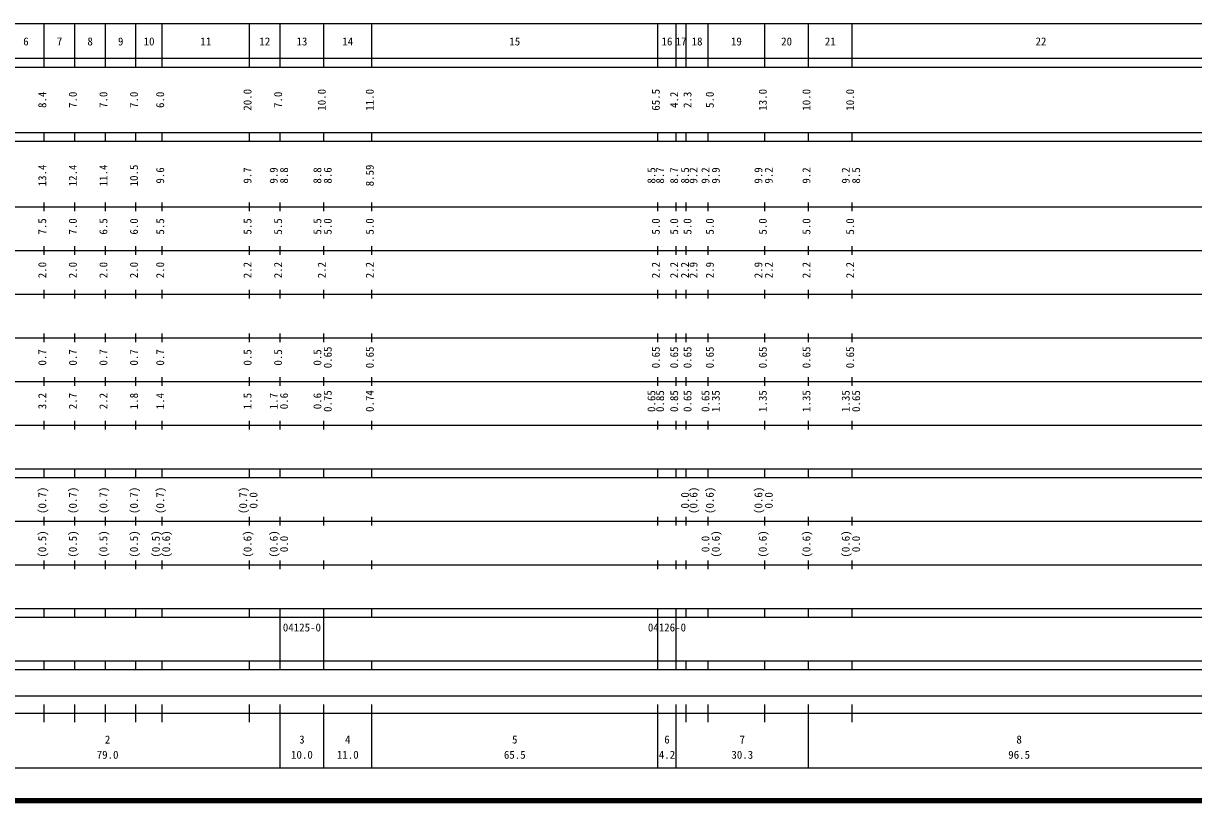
# Model space of a CAD drawing. Units: millimetres on the paper, enlarged 1000 times. Extents: x 40000 to 680000, y 20000 to 380000.
# Drawn here: x 188219 to 456204, y 20000 to 198000 of the extents above; entities that cross this region are included whole.
import ezdxf
from ezdxf.enums import TextEntityAlignment as Align

# ---------------------------------------------------------------- set-up
doc = ezdxf.new("R2010")
doc.units = ezdxf.units.MM
doc.header["$LTSCALE"] = 1000
doc.layers.add('M-TTL', color=2, linetype='Continuous', lineweight=140)
doc.layers.add('M-TTL-BAND', color=7, linetype='Continuous', lineweight=25)
doc.styles.add('ＭＳ ゴシック', font='')
doc.styles.get('ＭＳ ゴシック').set_extended_font_data('MS Gothic')

msp = doc.modelspace()

# ---------------------------------------------------------------- linework, layer by layer
at = {"layer": 'M-TTL'}
msp.add_line((40000, 20000), (680000, 20000), dxfattribs=at)
at = {"layer": 'M-TTL-BAND'}
for p, q in [((68000, 198000), (579000, 198000)), ((193000, 188000), (193000, 198000)), ((200000, 188000), (200000, 198000)), ((207000, 188000), (207000, 198000)), ((214000, 188000), (214000, 198000)), ((220000, 188000), (220000, 198000)), ((240000, 188000), (240000, 198000)), ((247000, 188000), (247000, 198000)), ((257000, 188000), (257000, 198000)), ((268000, 188000), (268000, 198000)), ((333500, 188000), (333500, 198000)), ((337700, 188000), (337700, 198000)), ((340000, 188000), (340000, 198000)), ((345000, 188000), (345000, 198000)), ((358000, 188000), (358000, 198000)), ((368000, 188000), (368000, 198000)), ((378000, 188000), (378000, 198000)), ((40000, 190000), (579000, 190000)), ((40000, 188000), (579000, 188000)), ((40000, 173000), (579000, 173000)), ((193000, 171000), (193000, 173000)), ((200000, 171000), (200000, 173000)), ((207000, 171000), (207000, 173000)), ((214000, 171000), (214000, 173000)), ((220000, 171000), (220000, 173000)), ((240000, 171000), (240000, 173000)), ((247000, 171000), (247000, 173000)), ((257000, 171000), (257000, 173000)), ((268000, 171000), (268000, 173000)), ((333500, 171000), (333500, 173000)), ((337700, 171000), (337700, 173000)), ((340000, 171000), (340000, 173000)), ((345000, 171000), (345000, 173000)), ((358000, 171000), (358000, 173000)), ((368000, 171000), (368000, 173000)), ((378000, 171000), (378000, 173000)), ((40000, 171000), (579000, 171000)), ((40000, 156000), (579000, 156000)), ((193000, 155000), (193000, 157000)), ((200000, 155000), (200000, 157000)), ((207000, 155000), (207000, 157000)), ((214000, 155000), (214000, 157000)), ((220000, 155000), (220000, 157000)), ((240000, 155000), (240000, 157000)), ((247000, 155000), (247000, 157000)), ((257000, 155000), (257000, 157000)), ((268000, 155000), (268000, 157000)), ((333500, 155000), (333500, 157000)), ((337700, 155000), (337700, 157000)), ((340000, 155000), (340000, 157000)), ((345000, 155000), (345000, 157000)), ((358000, 155000), (358000, 157000)), ((368000, 155000), (368000, 157000)), ((378000, 155000), (378000, 157000)), ((46000, 146000), (579000, 146000)), ((193000, 145000), (193000, 147000)), ((200000, 145000), (200000, 147000)), ((207000, 145000), (207000, 147000)), ((214000, 145000), (214000, 147000)), ((220000, 145000), (220000, 147000)), ((240000, 145000), (240000, 147000)), ((247000, 145000), (247000, 147000)), ((257000, 145000), (257000, 147000)), ((268000, 145000), (268000, 147000)), ((333500, 145000), (333500, 147000)), ((337700, 145000), (337700, 147000)), ((340000, 145000), (340000, 147000)), ((345000, 145000), (345000, 147000)), ((358000, 145000), (358000, 147000)), ((368000, 145000), (368000, 147000)), ((378000, 145000), (378000, 147000)), ((193000, 135000), (193000, 137000)), ((200000, 135000), (200000, 137000)), ((207000, 135000), (207000, 137000)), ((214000, 135000), (214000, 137000)), ((220000, 135000), (220000, 137000)), ((240000, 135000), (240000, 137000)), ((247000, 135000), (247000, 137000)), ((257000, 135000), (257000, 137000)), ((268000, 135000), (268000, 137000)), ((333500, 135000), (333500, 137000)), ((337700, 135000), (337700, 137000)), ((340000, 135000), (340000, 137000)), ((345000, 135000), (345000, 137000)), ((358000, 135000), (358000, 137000)), ((368000, 135000), (368000, 137000)), ((378000, 135000), (378000, 137000)), ((52000, 136000), (579000, 136000)), ((46000, 126000), (579000, 126000)), ((193000, 125000), (193000, 127000)), ((200000, 125000), (200000, 127000)), ((207000, 125000), (207000, 127000)), ((214000, 125000), (214000, 127000)), ((220000, 125000), (220000, 127000)), ((240000, 125000), (240000, 127000)), ((247000, 125000), (247000, 127000)), ((257000, 125000), (257000, 127000)), ((268000, 125000), (268000, 127000)), ((333500, 125000), (333500, 127000)), ((337700, 125000), (337700, 127000)), ((340000, 125000), (340000, 127000)), ((345000, 125000), (345000, 127000)), ((358000, 125000), (358000, 127000)), ((368000, 125000), (368000, 127000)), ((378000, 125000), (378000, 127000)), ((52000, 116000), (579000, 116000)), ((193000, 115000), (193000, 117000)), ((200000, 115000), (200000, 117000)), ((207000, 115000), (207000, 117000)), ((214000, 115000), (214000, 117000)), ((220000, 115000), (220000, 117000)), ((240000, 115000), (240000, 117000)), ((247000, 115000), (247000, 117000)), ((257000, 115000), (257000, 117000)), ((268000, 115000), (268000, 117000)), ((333500, 115000), (333500, 117000)), ((337700, 115000), (337700, 117000)), ((340000, 115000), (340000, 117000)), ((345000, 115000), (345000, 117000)), ((358000, 115000), (358000, 117000)), ((368000, 115000), (368000, 117000)), ((378000, 115000), (378000, 117000)), ((46000, 106000), (579000, 106000)), ((193000, 105000), (193000, 107000)), ((200000, 105000), (200000, 107000)), ((207000, 105000), (207000, 107000)), ((214000, 105000), (214000, 107000)), ((220000, 105000), (220000, 107000)), ((240000, 105000), (240000, 107000)), ((247000, 105000), (247000, 107000)), ((257000, 105000), (257000, 107000)), ((268000, 105000), (268000, 107000)), ((333500, 105000), (333500, 107000)), ((337700, 105000), (337700, 107000)), ((340000, 105000), (340000, 107000)), ((345000, 105000), (345000, 107000)), ((358000, 105000), (358000, 107000)), ((368000, 105000), (368000, 107000)), ((378000, 105000), (378000, 107000)), ((40000, 96000), (579000, 96000)), ((40000, 94000), (579000, 94000)), ((193000, 94000), (193000, 96000)), ((200000, 94000), (200000, 96000)), ((207000, 94000), (207000, 96000)), ((214000, 94000), (214000, 96000)), ((220000, 94000), (220000, 96000)), ((240000, 94000), (240000, 96000)), ((247000, 94000), (247000, 96000)), ((257000, 94000), (257000, 96000)), ((268000, 94000), (268000, 96000)), ((333500, 94000), (333500, 96000)), ((337700, 94000), (337700, 96000)), ((340000, 94000), (340000, 96000)), ((345000, 94000), (345000, 96000)), ((358000, 94000), (358000, 96000)), ((368000, 94000), (368000, 96000)), ((378000, 94000), (378000, 96000)), ((49000, 84000), (579000, 84000)), ((193000, 83000), (193000, 85000)), ((200000, 83000), (200000, 85000)), ((207000, 83000), (207000, 85000)), ((214000, 83000), (214000, 85000)), ((220000, 83000), (220000, 85000)), ((240000, 83000), (240000, 85000)), ((247000, 83000), (247000, 85000)), ((257000, 83000), (257000, 85000)), ((268000, 83000), (268000, 85000)), ((333500, 83000), (333500, 85000)), ((337700, 83000), (337700, 85000)), ((340000, 83000), (340000, 85000)), ((345000, 83000), (345000, 85000)), ((358000, 83000), (358000, 85000)), ((368000, 83000), (368000, 85000)), ((378000, 83000), (378000, 85000)), ((40000, 74000), (579000, 74000)), ((193000, 73000), (193000, 75000)), ((200000, 73000), (200000, 75000)), ((207000, 73000), (207000, 75000)), ((214000, 73000), (214000, 75000)), ((220000, 73000), (220000, 75000)), ((240000, 73000), (240000, 75000)), ((247000, 73000), (247000, 75000)), ((257000, 73000), (257000, 75000)), ((268000, 73000), (268000, 75000)), ((333500, 73000), (333500, 75000)), ((337700, 73000), (337700, 75000)), ((340000, 73000), (340000, 75000)), ((345000, 73000), (345000, 75000)), ((358000, 73000), (358000, 75000)), ((368000, 73000), (368000, 75000)), ((378000, 73000), (378000, 75000)), ((40000, 64000), (579000, 64000)), ((40000, 62000), (579000, 62000)), ((193000, 62000), (193000, 64000)), ((200000, 62000), (200000, 64000)), ((207000, 62000), (207000, 64000)), ((214000, 62000), (214000, 64000)), ((220000, 62000), (220000, 64000)), ((240000, 62000), (240000, 64000)), ((247000, 62000), (247000, 64000)), ((247000, 52000), (247000, 62000)), ((257000, 62000), (257000, 64000)), ((257000, 52000), (257000, 62000)), ((268000, 62000), (268000, 64000)), ((333500, 62000), (333500, 64000)), ((333500, 52000), (333500, 62000)), ((337700, 62000), (337700, 64000)), ((337700, 52000), (337700, 62000)), ((340000, 62000), (340000, 64000)), ((345000, 62000), (345000, 64000)), ((358000, 62000), (358000, 64000)), ((368000, 62000), (368000, 64000)), ((378000, 62000), (378000, 64000)), ((40000, 52000), (579000, 52000)), ((193000, 50000), (193000, 52000)), ((200000, 50000), (200000, 52000)), ((207000, 50000), (207000, 52000)), ((214000, 50000), (214000, 52000)), ((220000, 50000), (220000, 52000)), ((240000, 50000), (240000, 52000)), ((247000, 50000), (247000, 52000)), ((257000, 50000), (257000, 52000)), ((268000, 50000), (268000, 52000)), ((333500, 50000), (333500, 52000)), ((337700, 50000), (337700, 52000)), ((340000, 50000), (340000, 52000)), ((345000, 50000), (345000, 52000)), ((358000, 50000), (358000, 52000)), ((368000, 50000), (368000, 52000)), ((378000, 50000), (378000, 52000)), ((40000, 50000), (579000, 50000)), ((71000, 44000), (565000, 44000)), ((193000, 38000), (193000, 42000)), ((200000, 38000), (200000, 42000)), ((207000, 38000), (207000, 42000)), ((214000, 38000), (214000, 42000)), ((220000, 38000), (220000, 42000)), ((240000, 38000), (240000, 42000)), ((247000, 27500), (247000, 42000)), ((257000, 27500), (257000, 42000)), ((268000, 27500), (268000, 42000)), ((333500, 27500), (333500, 42000)), ((337700, 27500), (337700, 42000)), ((340000, 38000), (340000, 42000)), ((345000, 38000), (345000, 42000)), ((358000, 38000), (358000, 42000)), ((368000, 27500), (368000, 42000)), ((378000, 38000), (378000, 42000)), ((40000, 40000), (579000, 40000)), ((68000, 27500), (579000, 27500))]:
    msp.add_line(p, q, dxfattribs=at)

# ---------------------------------------------------------------- texts
at = {"layer": 'M-TTL-BAND', "style": 'ＭＳ ゴシック'}
for s, p in [('6', (188800, 192405)), ('7', (196500, 192405)), ('8', (203500, 192405)), ('9', (210500, 192405)), ('10', (217000, 192405)), ('11', (230000, 192405)), ('12', (243500, 192405)), ('13', (252000, 192405)), ('14', (262500, 192405)), ('15', (300750, 192405)), ('16', (335600, 192405)), ('17', (338850, 192405)), ('18', (342500, 192405)), ('19', (351500, 192405)), ('20', (363000, 192405)), ('21', (373000, 192405)), ('22', (421250, 192405)), ('2', (207500, 32523)), ('3', (252000, 32523)), ('4', (262500, 32523)), ('5', (300750, 32523)), ('6', (335600, 32523)), ('7', (352850, 32523)), ('8', (416250, 32523)), ('79.0', (207500, 29033)), ('10.0', (252000, 29033)), ('11.0', (262500, 29033)), ('65.5', (300750, 29033)), ('4.2', (335600, 29033)), ('30.3', (352850, 29033)), ('96.5', (416250, 29033))]:
    msp.add_text(s, height=1833, dxfattribs=at).set_placement(p, align=Align.BOTTOM_CENTER)
for s, p in [('8.4', (194000, 180500)), ('7.0', (201000, 180500)), ('7.0', (208000, 180500)), ('7.0', (215000, 180500)), ('6.0', (221000, 180500)), ('20.0', (241000, 180500)), ('7.0', (248000, 180500)), ('10.0', (258000, 180500)), ('11.0', (269000, 180500)), ('65.5', (334500, 180500)), ('4.2', (338700, 180500)), ('5.0', (346871, 180500)), ('13.0', (359000, 180500)), ('10.0', (369000, 180500)), ('10.0', (379000, 180500)), ('2.3', (341757, 180500)), ('13.4', (194000, 163174)), ('12.4', (201000, 163174)), ('11.4', (208000, 163174)), ('10.5', (215000, 163174)), ('9.6', (221000, 163174)), ('9.7', (241000, 163174)), ('9.9', (247000, 163174)), ('8.8', (249370, 163174)), ('8.8', (257000, 163174)), ('8.6', (259370, 163174)), ('8.59', (269000, 163174)), ('8.5', (333500, 163174)), ('8.7', (335483, 163174)), ('8.7', (338700, 163174)), ('8.5', (341185, 163174)), ('9.2', (343127, 163174)), ('9.2', (345871, 163174)), ('9.9', (348241, 163174)), ('9.9', (358000, 163174)), ('9.2', (360370, 163174)), ('9.2', (369000, 163174)), ('9.2', (378000, 163174)), ('8.5', (380370, 163174)), ('7.5', (194000, 151500)), ('7.0', (201000, 151500)), ('6.5', (208000, 151500)), ('6.0', (215000, 151500)), ('5.5', (221000, 151500)), ('5.5', (241000, 151500)), ('5.5', (248000, 151500)), ('5.5', (257000, 151500)), ('5.0', (259370, 151500)), ('5.0', (269000, 151500)), ('5.0', (334500, 151500)), ('5.0', (338700, 151500)), ('5.0', (341757, 151500)), ('5.0', (346871, 151500)), ('5.0', (359000, 151500)), ('5.0', (369000, 151500)), ('5.0', (379000, 151500)), ('2.0', (194000, 141500)), ('2.0', (201000, 141500)), ('2.0', (208000, 141500)), ('2.0', (215000, 141500)), ('2.0', (221000, 141500)), ('2.2', (241000, 141500)), ('2.2', (248000, 141500)), ('2.2', (258000, 141500)), ('2.2', (269000, 141500)), ('2.2', (334500, 141500)), ('2.2', (338700, 141500)), ('2.2', (341185, 141500)), ('2.9', (343127, 141500)), ('2.9', (346871, 141500)), ('2.9', (358000, 141500)), ('2.2', (360370, 141500)), ('2.2', (369000, 141500)), ('2.2', (379000, 141500)), ('0.65', (259370, 121500)), ('0.65', (269000, 121500)), ('0.65', (334500, 121500)), ('0.65', (338700, 121500)), ('0.65', (341757, 121500)), ('0.65', (346871, 121500)), ('0.65', (359000, 121500)), ('0.65', (369000, 121500)), ('0.65', (379000, 121500)), ('0.7', (194000, 121500)), ('0.7', (201000, 121500)), ('0.7', (208000, 121500)), ('0.7', (215000, 121500)), ('0.7', (221000, 121500)), ('0.5', (241000, 121500)), ('0.5', (248000, 121500)), ('0.5', (257000, 121500)), ('3.2', (194000, 111500)), ('2.7', (201000, 111500)), ('2.2', (208000, 111500)), ('1.8', (215000, 111500)), ('1.4', (221000, 111500)), ('1.5', (241000, 111500)), ('1.7', (247000, 111500)), ('0.6', (249370, 111500)), ('0.6', (257000, 111500)), ('0.75', (259370, 111500)), ('0.74', (269000, 111500)), ('0.65', (333500, 111500)), ('0.85', (335483, 111500)), ('0.85', (338700, 111500)), ('0.65', (341757, 111500)), ('0.65', (345871, 111500)), ('1.35', (348241, 111500)), ('1.35', (359000, 111500)), ('1.35', (369000, 111500)), ('1.35', (378000, 111500)), ('0.65', (380370, 111500)), ('(0.7)', (194000, 88764)), ('(0.7)', (201000, 88764)), ('(0.7)', (208000, 88764)), ('(0.7)', (215000, 88764)), ('(0.7)', (221000, 88764)), ('(0.7)', (240000, 88764)), ('(0.6)', (343127, 88764)), ('(0.6)', (346871, 88764)), ('(0.6)', (358000, 88764)), ('0.0', (242370, 88764)), ('0.0', (341185, 88764)), ('0.0', (360370, 88764)), ('(0.5)', (194000, 78764)), ('(0.5)', (201000, 78764)), ('(0.5)', (208000, 78764)), ('(0.5)', (215000, 78764)), ('(0.5)', (220000, 78764)), ('(0.6)', (222370, 78764)), ('(0.6)', (241000, 78764)), ('(0.6)', (247000, 78764)), ('0.0', (249370, 78764)), ('0.0', (345871, 78764)), ('(0.6)', (348241, 78764)), ('(0.6)', (359000, 78764)), ('(0.6)', (369000, 78764)), ('(0.6)', (378000, 78764)), ('0.0', (380370, 78764))]:
    msp.add_text(s, height=1833, rotation=90, dxfattribs=at).set_placement(p, align=Align.BOTTOM_CENTER)
for s, p in [('04125-0', (252000, 59655)), ('04126-0', (335600, 59655))]:
    msp.add_text(s, height=1833, dxfattribs=at).set_placement(p, align=Align.MIDDLE_CENTER)

doc.saveas('drawing.dxf')
